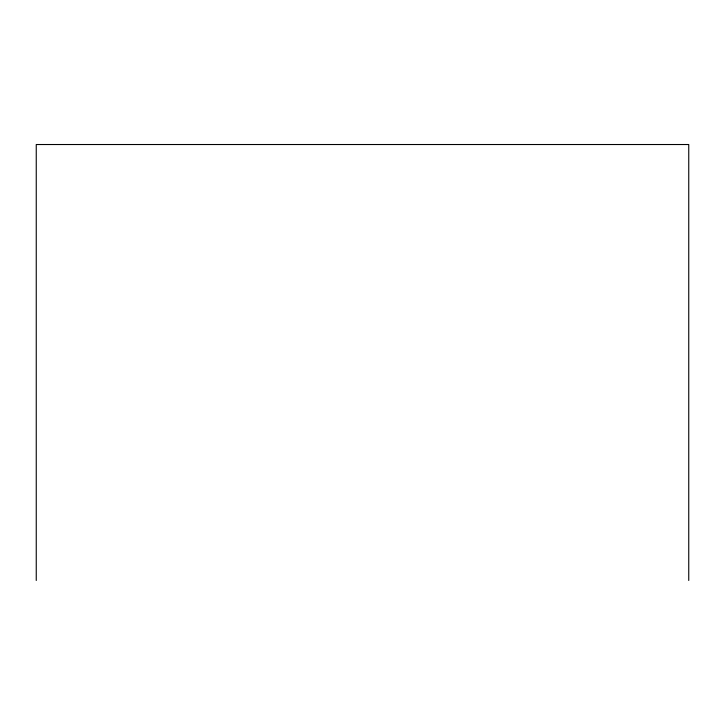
<?xml version="1.0" encoding="UTF-8"?>
<svg xmlns="http://www.w3.org/2000/svg" width="725" height="725" viewBox="0 0 725 725"><rect width="100%" height="100%" fill="white"/><g stroke="black" fill="none" stroke-linecap="round" stroke-linejoin="round"><path stroke-width="1.09" d="M688.75 580.48L688.75 144.52L36.25 144.52L36.25 580.48"/></g></svg>
